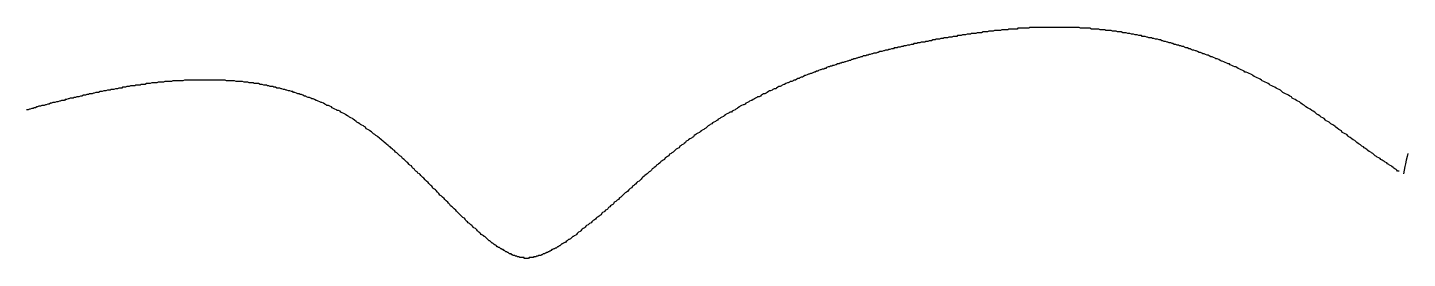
# Model space of a CAD drawing. Header units: millimetres. Extents: x 111 to 2999, y 81 to 1941.
# Drawn here: x 1012.56 to 1031.53, y 1428.13 to 1431.3 of the extents above; entities that cross this region are included whole.
import ezdxf

# ---------------------------------------------------------------- set-up
doc = ezdxf.new("R2010")
doc.units = ezdxf.units.MM

msp = doc.modelspace()

# ---------------------------------------------------------------- linework, layer by layer
for points in [[(1031.42, 1429.333, 0), (1031.4, 1429.333, 0), (1031.39, 1429.343, 0), (1031.38, 1429.353, 0), (1031.36, 1429.363, 0), (1031.35, 1429.373, 0), (1031.34, 1429.383, 0), (1031.32, 1429.393, 0), (1031.31, 1429.403, 0), (1031.29, 1429.413, 0), (1031.28, 1429.423, 0), (1031.26, 1429.433, 0), (1031.25, 1429.443, 0), (1031.23, 1429.453, 0), (1031.22, 1429.463, 0), (1031.2, 1429.473, 0), (1031.19, 1429.483, 0), (1031.17, 1429.493, 0), (1031.16, 1429.503, 0), (1031.14, 1429.513, 0), (1031.12, 1429.523, 0), (1031.11, 1429.533, 0), (1031.09, 1429.543, 0), (1031.08, 1429.553, 0), (1031.06, 1429.573, 0), (1031.04, 1429.583, 0), (1031.03, 1429.593, 0), (1031.01, 1429.603, 0), (1030.99, 1429.613, 0), (1030.98, 1429.623, 0), (1030.96, 1429.643, 0), (1030.94, 1429.653, 0), (1030.93, 1429.663, 0), (1030.91, 1429.673, 0), (1030.89, 1429.693, 0), (1030.87, 1429.703, 0), (1030.86, 1429.713, 0), (1030.84, 1429.723, 0), (1030.82, 1429.743, 0), (1030.81, 1429.753, 0), (1030.79, 1429.763, 0), (1030.77, 1429.773, 0), (1030.75, 1429.793, 0), (1030.73, 1429.803, 0), (1030.72, 1429.813, 0), (1030.7, 1429.833, 0), (1030.68, 1429.843, 0), (1030.66, 1429.853, 0), (1030.64, 1429.863, 0), (1030.63, 1429.883, 0), (1030.61, 1429.893, 0), (1030.59, 1429.903, 0), (1030.57, 1429.923, 0), (1030.55, 1429.933, 0), (1030.54, 1429.943, 0), (1030.52, 1429.963, 0), (1030.5, 1429.973, 0), (1030.48, 1429.983, 0), (1030.46, 1430.003, 0), (1030.44, 1430.013, 0), (1030.42, 1430.023, 0), (1030.41, 1430.033, 0), (1030.39, 1430.053, 0), (1030.37, 1430.063, 0), (1030.35, 1430.073, 0), (1030.33, 1430.093, 0), (1030.31, 1430.103, 0), (1030.29, 1430.113, 0), (1030.27, 1430.133, 0), (1030.26, 1430.143, 0), (1030.24, 1430.153, 0), (1030.22, 1430.163, 0), (1030.2, 1430.183, 0), (1030.18, 1430.193, 0), (1030.16, 1430.203, 0), (1030.14, 1430.213, 0), (1030.12, 1430.233, 0), (1030.1, 1430.243, 0), (1030.09, 1430.253, 0), (1030.07, 1430.263, 0), (1030.05, 1430.283, 0), (1030.03, 1430.293, 0), (1030.01, 1430.303, 0), (1029.99, 1430.313, 0), (1029.97, 1430.323, 0), (1029.95, 1430.333, 0), (1029.94, 1430.353, 0), (1029.92, 1430.363, 0), (1029.9, 1430.373, 0), (1029.88, 1430.383, 0), (1029.86, 1430.393, 0), (1029.84, 1430.403, 0), (1029.82, 1430.413, 0), (1029.8, 1430.433, 0), (1029.79, 1430.443, 0), (1029.77, 1430.453, 0), (1029.75, 1430.463, 0), (1029.73, 1430.473, 0), (1029.71, 1430.483, 0), (1029.69, 1430.493, 0), (1029.67, 1430.503, 0), (1029.65, 1430.513, 0), (1029.64, 1430.523, 0), (1029.62, 1430.533, 0), (1029.6, 1430.543, 0), (1029.58, 1430.553, 0), (1029.56, 1430.563, 0), (1029.54, 1430.573, 0), (1029.53, 1430.583, 0), (1029.51, 1430.593, 0), (1029.49, 1430.603, 0), (1029.47, 1430.613, 0), (1029.45, 1430.623, 0), (1029.43, 1430.633, 0), (1029.41, 1430.643, 0), (1029.4, 1430.653, 0), (1029.38, 1430.663, 0), (1029.36, 1430.673, 0), (1029.34, 1430.683, 0), (1029.32, 1430.693, 0), (1029.3, 1430.693, 0), (1029.29, 1430.703, 0), (1029.27, 1430.713, 0), (1029.25, 1430.723, 0), (1029.23, 1430.733, 0), (1029.21, 1430.743, 0), (1029.19, 1430.753, 0), (1029.18, 1430.763, 0), (1029.16, 1430.763, 0), (1029.14, 1430.773, 0), (1029.12, 1430.783, 0), (1029.1, 1430.793, 0), (1029.09, 1430.803, 0), (1029.07, 1430.803, 0), (1029.05, 1430.813, 0), (1029.03, 1430.823, 0), (1029.01, 1430.833, 0), (1028.99, 1430.843, 0), (1028.98, 1430.843, 0), (1028.96, 1430.853, 0), (1028.94, 1430.863, 0), (1028.92, 1430.873, 0), (1028.9, 1430.873, 0), (1028.89, 1430.883, 0), (1028.87, 1430.893, 0), (1028.85, 1430.903, 0), (1028.83, 1430.903, 0), (1028.81, 1430.913, 0), (1028.8, 1430.923, 0), (1028.78, 1430.923, 0), (1028.76, 1430.933, 0), (1028.74, 1430.943, 0), (1028.72, 1430.943, 0), (1028.71, 1430.953, 0), (1028.69, 1430.963, 0), (1028.67, 1430.963, 0), (1028.65, 1430.973, 0), (1028.63, 1430.983, 0), (1028.62, 1430.983, 0), (1028.6, 1430.993, 0), (1028.58, 1430.993, 0), (1028.56, 1431.003, 0), (1028.55, 1431.013, 0), (1028.53, 1431.013, 0), (1028.51, 1431.023, 0), (1028.49, 1431.023, 0), (1028.47, 1431.033, 0), (1028.46, 1431.043, 0), (1028.44, 1431.043, 0), (1028.42, 1431.053, 0), (1028.4, 1431.053, 0), (1028.39, 1431.063, 0), (1028.37, 1431.063, 0), (1028.35, 1431.073, 0), (1028.33, 1431.073, 0), (1028.31, 1431.083, 0), (1028.3, 1431.083, 0), (1028.28, 1431.093, 0), (1028.26, 1431.093, 0), (1028.24, 1431.103, 0), (1028.23, 1431.103, 0), (1028.21, 1431.113, 0), (1028.19, 1431.113, 0), (1028.17, 1431.123, 0), (1028.16, 1431.123, 0), (1028.14, 1431.133, 0), (1028.12, 1431.133, 0), (1028.1, 1431.143, 0), (1028.09, 1431.143, 0), (1028.07, 1431.143, 0), (1028.05, 1431.153, 0), (1028.03, 1431.153, 0), (1028.02, 1431.163, 0), (1028, 1431.163, 0), (1027.98, 1431.163, 0), (1027.96, 1431.173, 0), (1027.95, 1431.173, 0), (1027.93, 1431.183, 0), (1027.91, 1431.183, 0), (1027.89, 1431.183, 0), (1027.88, 1431.193, 0), (1027.86, 1431.193, 0), (1027.84, 1431.193, 0), (1027.82, 1431.203, 0), (1027.81, 1431.203, 0), (1027.79, 1431.203, 0), (1027.77, 1431.213, 0), (1027.75, 1431.213, 0), (1027.74, 1431.213, 0), (1027.72, 1431.223, 0), (1027.7, 1431.223, 0), (1027.69, 1431.223, 0), (1027.67, 1431.233, 0), (1027.65, 1431.233, 0), (1027.63, 1431.233, 0), (1027.62, 1431.233, 0), (1027.6, 1431.243, 0), (1027.58, 1431.243, 0), (1027.57, 1431.243, 0), (1027.55, 1431.243, 0), (1027.53, 1431.253, 0), (1027.51, 1431.253, 0), (1027.5, 1431.253, 0), (1027.48, 1431.253, 0), (1027.46, 1431.263, 0), (1027.45, 1431.263, 0), (1027.43, 1431.263, 0), (1027.41, 1431.263, 0), (1027.39, 1431.263, 0), (1027.38, 1431.273, 0), (1027.36, 1431.273, 0), (1027.34, 1431.273, 0), (1027.33, 1431.273, 0), (1027.31, 1431.273, 0), (1027.29, 1431.283, 0), (1027.28, 1431.283, 0), (1027.26, 1431.283, 0), (1027.24, 1431.283, 0), (1027.22, 1431.283, 0), (1027.21, 1431.283, 0), (1027.19, 1431.283, 0), (1027.17, 1431.293, 0), (1027.16, 1431.293, 0), (1027.14, 1431.293, 0), (1027.12, 1431.293, 0), (1027.11, 1431.293, 0), (1027.09, 1431.293, 0), (1027.07, 1431.293, 0), (1027.06, 1431.293, 0), (1027.04, 1431.293, 0), (1027.02, 1431.303, 0), (1027.01, 1431.303, 0), (1026.99, 1431.303, 0), (1026.97, 1431.303, 0), (1026.96, 1431.303, 0), (1026.94, 1431.303, 0), (1026.92, 1431.303, 0), (1026.91, 1431.303, 0), (1026.89, 1431.303, 0), (1026.87, 1431.303, 0), (1026.86, 1431.303, 0), (1026.84, 1431.303, 0), (1026.82, 1431.303, 0), (1026.81, 1431.303, 0), (1026.79, 1431.303, 0), (1026.77, 1431.303, 0), (1026.76, 1431.303, 0), (1026.74, 1431.303, 0), (1026.72, 1431.303, 0), (1026.71, 1431.303, 0), (1026.69, 1431.303, 0), (1026.67, 1431.303, 0), (1026.66, 1431.303, 0), (1026.64, 1431.303, 0), (1026.62, 1431.303, 0), (1026.61, 1431.303, 0), (1026.59, 1431.303, 0), (1026.57, 1431.303, 0), (1026.56, 1431.303, 0), (1026.54, 1431.303, 0), (1026.52, 1431.303, 0), (1026.51, 1431.303, 0), (1026.49, 1431.303, 0), (1026.48, 1431.303, 0), (1026.46, 1431.303, 0), (1026.44, 1431.303, 0), (1026.43, 1431.303, 0), (1026.41, 1431.303, 0), (1026.39, 1431.303, 0), (1026.38, 1431.303, 0), (1026.36, 1431.303, 0), (1026.34, 1431.303, 0), (1026.33, 1431.293, 0), (1026.31, 1431.293, 0), (1026.3, 1431.293, 0), (1026.28, 1431.293, 0), (1026.26, 1431.293, 0), (1026.25, 1431.293, 0), (1026.23, 1431.293, 0), (1026.21, 1431.293, 0), (1026.2, 1431.293, 0), (1026.18, 1431.293, 0), (1026.17, 1431.283, 0), (1026.15, 1431.283, 0), (1026.13, 1431.283, 0), (1026.12, 1431.283, 0), (1026.1, 1431.283, 0), (1026.08, 1431.283, 0), (1026.07, 1431.283, 0), (1026.05, 1431.283, 0), (1026.04, 1431.273, 0), (1026.02, 1431.273, 0), (1026, 1431.273, 0), (1025.99, 1431.273, 0), (1025.97, 1431.273, 0), (1025.96, 1431.273, 0), (1025.94, 1431.263, 0), (1025.92, 1431.263, 0), (1025.91, 1431.263, 0), (1025.89, 1431.263, 0), (1025.88, 1431.263, 0), (1025.86, 1431.263, 0), (1025.84, 1431.253, 0), (1025.83, 1431.253, 0), (1025.81, 1431.253, 0), (1025.8, 1431.253, 0), (1025.78, 1431.253, 0), (1025.76, 1431.243, 0), (1025.75, 1431.243, 0), (1025.73, 1431.243, 0), (1025.72, 1431.243, 0), (1025.7, 1431.243, 0), (1025.68, 1431.233, 0), (1025.67, 1431.233, 0), (1025.65, 1431.233, 0), (1025.64, 1431.233, 0), (1025.62, 1431.233, 0), (1025.6, 1431.223, 0), (1025.59, 1431.223, 0), (1025.57, 1431.223, 0), (1025.56, 1431.223, 0), (1025.54, 1431.223, 0), (1025.53, 1431.213, 0), (1025.51, 1431.213, 0), (1025.49, 1431.213, 0), (1025.48, 1431.213, 0), (1025.46, 1431.203, 0), (1025.45, 1431.203, 0), (1025.43, 1431.203, 0), (1025.42, 1431.203, 0), (1025.4, 1431.193, 0), (1025.38, 1431.193, 0), (1025.37, 1431.193, 0), (1025.35, 1431.193, 0), (1025.34, 1431.183, 0), (1025.32, 1431.183, 0), (1025.31, 1431.183, 0), (1025.29, 1431.183, 0), (1025.27, 1431.173, 0), (1025.26, 1431.173, 0), (1025.24, 1431.173, 0), (1025.23, 1431.173, 0), (1025.21, 1431.163, 0), (1025.2, 1431.163, 0), (1025.18, 1431.163, 0), (1025.16, 1431.163, 0), (1025.15, 1431.153, 0), (1025.13, 1431.153, 0), (1025.12, 1431.153, 0), (1025.1, 1431.143, 0), (1025.09, 1431.143, 0), (1025.07, 1431.143, 0), (1025.05, 1431.143, 0), (1025.04, 1431.133, 0), (1025.02, 1431.133, 0), (1025.01, 1431.133, 0), (1024.99, 1431.123, 0), (1024.98, 1431.123, 0), (1024.96, 1431.123, 0), (1024.94, 1431.113, 0), (1024.93, 1431.113, 0), (1024.91, 1431.113, 0), (1024.9, 1431.103, 0), (1024.88, 1431.103, 0), (1024.86, 1431.103, 0), (1024.85, 1431.103, 0), (1024.83, 1431.093, 0), (1024.82, 1431.093, 0), (1024.8, 1431.093, 0), (1024.79, 1431.083, 0), (1024.77, 1431.083, 0), (1024.75, 1431.083, 0), (1024.74, 1431.073, 0), (1024.72, 1431.073, 0), (1024.71, 1431.073, 0), (1024.69, 1431.063, 0), (1024.68, 1431.063, 0), (1024.66, 1431.063, 0), (1024.64, 1431.053, 0), (1024.63, 1431.053, 0), (1024.61, 1431.053, 0), (1024.6, 1431.043, 0), (1024.58, 1431.043, 0), (1024.56, 1431.033, 0), (1024.55, 1431.033, 0), (1024.53, 1431.033, 0), (1024.52, 1431.023, 0), (1024.5, 1431.023, 0), (1024.48, 1431.023, 0), (1024.47, 1431.013, 0), (1024.45, 1431.013, 0), (1024.44, 1431.013, 0), (1024.42, 1431.003, 0), (1024.4, 1431.003, 0), (1024.39, 1430.993, 0), (1024.37, 1430.993, 0), (1024.36, 1430.993, 0), (1024.34, 1430.983, 0), (1024.33, 1430.983, 0), (1024.31, 1430.973, 0), (1024.29, 1430.973, 0), (1024.28, 1430.973, 0), (1024.26, 1430.963, 0), (1024.25, 1430.963, 0), (1024.23, 1430.953, 0), (1024.21, 1430.953, 0), (1024.2, 1430.953, 0), (1024.18, 1430.943, 0), (1024.17, 1430.943, 0), (1024.15, 1430.933, 0), (1024.13, 1430.933, 0), (1024.12, 1430.923, 0), (1024.1, 1430.923, 0), (1024.09, 1430.913, 0), (1024.07, 1430.913, 0), (1024.05, 1430.913, 0), (1024.04, 1430.903, 0), (1024.02, 1430.903, 0), (1024, 1430.893, 0), (1023.99, 1430.893, 0), (1023.97, 1430.883, 0), (1023.96, 1430.883, 0), (1023.94, 1430.873, 0), (1023.92, 1430.873, 0), (1023.91, 1430.863, 0), (1023.89, 1430.863, 0), (1023.88, 1430.853, 0), (1023.86, 1430.853, 0), (1023.84, 1430.843, 0), (1023.83, 1430.843, 0), (1023.81, 1430.833, 0), (1023.8, 1430.833, 0), (1023.78, 1430.823, 0), (1023.76, 1430.823, 0), (1023.75, 1430.813, 0), (1023.73, 1430.813, 0), (1023.72, 1430.803, 0), (1023.7, 1430.803, 0), (1023.68, 1430.793, 0), (1023.67, 1430.793, 0), (1023.65, 1430.783, 0), (1023.63, 1430.783, 0), (1023.62, 1430.773, 0), (1023.6, 1430.773, 0), (1023.59, 1430.763, 0), (1023.57, 1430.763, 0), (1023.55, 1430.753, 0), (1023.54, 1430.743, 0), (1023.52, 1430.743, 0), (1023.51, 1430.733, 0), (1023.49, 1430.733, 0), (1023.47, 1430.723, 0), (1023.46, 1430.723, 0), (1023.44, 1430.713, 0), (1023.43, 1430.703, 0), (1023.41, 1430.703, 0), (1023.39, 1430.693, 0), (1023.38, 1430.693, 0), (1023.36, 1430.683, 0), (1023.34, 1430.673, 0), (1023.33, 1430.673, 0), (1023.31, 1430.663, 0), (1023.3, 1430.663, 0), (1023.28, 1430.653, 0), (1023.26, 1430.643, 0), (1023.25, 1430.643, 0), (1023.23, 1430.633, 0), (1023.22, 1430.623, 0), (1023.2, 1430.623, 0), (1023.18, 1430.613, 0), (1023.17, 1430.603, 0), (1023.15, 1430.603, 0), (1023.14, 1430.593, 0), (1023.12, 1430.583, 0), (1023.1, 1430.583, 0), (1023.09, 1430.573, 0), (1023.07, 1430.563, 0), (1023.05, 1430.563, 0), (1023.04, 1430.553, 0), (1023.02, 1430.543, 0), (1023.01, 1430.543, 0), (1022.99, 1430.533, 0), (1022.97, 1430.523, 0), (1022.96, 1430.523, 0), (1022.94, 1430.513, 0), (1022.93, 1430.503, 0), (1022.91, 1430.493, 0), (1022.89, 1430.493, 0), (1022.88, 1430.483, 0), (1022.86, 1430.473, 0), (1022.85, 1430.463, 0), (1022.83, 1430.463, 0), (1022.81, 1430.453, 0), (1022.8, 1430.443, 0), (1022.78, 1430.433, 0), (1022.76, 1430.433, 0), (1022.75, 1430.423, 0), (1022.73, 1430.413, 0), (1022.72, 1430.403, 0), (1022.7, 1430.393, 0), (1022.68, 1430.393, 0), (1022.67, 1430.383, 0), (1022.65, 1430.373, 0), (1022.64, 1430.363, 0), (1022.62, 1430.353, 0), (1022.6, 1430.353, 0), (1022.59, 1430.343, 0), (1022.57, 1430.333, 0), (1022.56, 1430.323, 0), (1022.54, 1430.313, 0), (1022.52, 1430.303, 0), (1022.51, 1430.303, 0), (1022.49, 1430.293, 0), (1022.48, 1430.283, 0), (1022.46, 1430.273, 0), (1022.44, 1430.263, 0), (1022.43, 1430.253, 0), (1022.41, 1430.243, 0), (1022.4, 1430.243, 0), (1022.38, 1430.233, 0), (1022.36, 1430.223, 0), (1022.35, 1430.213, 0), (1022.33, 1430.203, 0), (1022.32, 1430.193, 0), (1022.3, 1430.183, 0), (1022.29, 1430.173, 0), (1022.27, 1430.163, 0), (1022.25, 1430.153, 0), (1022.24, 1430.143, 0), (1022.22, 1430.143, 0), (1022.21, 1430.133, 0), (1022.19, 1430.123, 0), (1022.17, 1430.113, 0), (1022.16, 1430.103, 0), (1022.14, 1430.093, 0), (1022.13, 1430.083, 0), (1022.11, 1430.073, 0), (1022.09, 1430.063, 0), (1022.08, 1430.053, 0), (1022.06, 1430.043, 0), (1022.05, 1430.033, 0), (1022.03, 1430.023, 0), (1022.02, 1430.013, 0), (1022, 1430.003, 0), (1021.98, 1429.993, 0), (1021.97, 1429.983, 0), (1021.95, 1429.973, 0), (1021.94, 1429.963, 0), (1021.92, 1429.953, 0), (1021.91, 1429.943, 0), (1021.89, 1429.923, 0), (1021.87, 1429.913, 0), (1021.86, 1429.903, 0), (1021.84, 1429.893, 0), (1021.83, 1429.883, 0), (1021.81, 1429.873, 0), (1021.8, 1429.863, 0), (1021.78, 1429.853, 0), (1021.76, 1429.843, 0), (1021.75, 1429.833, 0), (1021.73, 1429.823, 0), (1021.72, 1429.803, 0), (1021.7, 1429.793, 0), (1021.69, 1429.783, 0), (1021.67, 1429.773, 0), (1021.65, 1429.763, 0), (1021.64, 1429.753, 0), (1021.62, 1429.743, 0), (1021.61, 1429.723, 0), (1021.59, 1429.713, 0), (1021.58, 1429.703, 0), (1021.56, 1429.693, 0), (1021.55, 1429.683, 0), (1021.53, 1429.673, 0), (1021.52, 1429.653, 0), (1021.5, 1429.643, 0), (1021.48, 1429.633, 0), (1021.47, 1429.623, 0), (1021.45, 1429.603, 0), (1021.44, 1429.593, 0), (1021.42, 1429.583, 0), (1021.41, 1429.573, 0), (1021.39, 1429.563, 0), (1021.38, 1429.543, 0), (1021.36, 1429.533, 0), (1021.35, 1429.523, 0), (1021.33, 1429.513, 0), (1021.32, 1429.493, 0), (1021.3, 1429.483, 0), (1021.29, 1429.473, 0), (1021.27, 1429.463, 0), (1021.26, 1429.443, 0), (1021.24, 1429.433, 0), (1021.23, 1429.423, 0), (1021.21, 1429.413, 0), (1021.2, 1429.393, 0), (1021.18, 1429.383, 0), (1021.17, 1429.373, 0), (1021.15, 1429.363, 0), (1021.14, 1429.343, 0), (1021.13, 1429.333, 0), (1021.11, 1429.323, 0), (1021.1, 1429.313, 0), (1021.08, 1429.293, 0), (1021.07, 1429.283, 0), (1021.05, 1429.273, 0), (1021.04, 1429.263, 0), (1021.02, 1429.243, 0), (1021.01, 1429.233, 0), (1021, 1429.223, 0), (1020.98, 1429.203, 0), (1020.97, 1429.193, 0), (1020.95, 1429.183, 0), (1020.94, 1429.173, 0), (1020.92, 1429.153, 0), (1020.91, 1429.143, 0), (1020.9, 1429.133, 0), (1020.88, 1429.123, 0), (1020.87, 1429.103, 0), (1020.85, 1429.093, 0), (1020.84, 1429.083, 0), (1020.83, 1429.073, 0), (1020.81, 1429.053, 0), (1020.8, 1429.043, 0), (1020.78, 1429.033, 0), (1020.77, 1429.023, 0), (1020.76, 1429.013, 0), (1020.74, 1428.993, 0), (1020.73, 1428.983, 0), (1020.72, 1428.973, 0), (1020.7, 1428.963, 0), (1020.69, 1428.943, 0), (1020.67, 1428.933, 0), (1020.66, 1428.923, 0), (1020.65, 1428.913, 0), (1020.63, 1428.903, 0), (1020.62, 1428.883, 0), (1020.61, 1428.873, 0), (1020.59, 1428.863, 0), (1020.58, 1428.853, 0), (1020.57, 1428.843, 0), (1020.55, 1428.833, 0), (1020.54, 1428.813, 0), (1020.53, 1428.803, 0), (1020.51, 1428.793, 0), (1020.5, 1428.783, 0), (1020.49, 1428.773, 0), (1020.47, 1428.763, 0), (1020.46, 1428.753, 0), (1020.45, 1428.733, 0), (1020.43, 1428.723, 0), (1020.42, 1428.713, 0), (1020.41, 1428.703, 0), (1020.39, 1428.693, 0), (1020.38, 1428.683, 0), (1020.37, 1428.673, 0), (1020.36, 1428.663, 0), (1020.34, 1428.653, 0), (1020.33, 1428.643, 0), (1020.32, 1428.633, 0), (1020.31, 1428.623, 0), (1020.29, 1428.613, 0), (1020.28, 1428.603, 0), (1020.27, 1428.593, 0), (1020.25, 1428.583, 0), (1020.24, 1428.573, 0), (1020.23, 1428.563, 0), (1020.22, 1428.553, 0), (1020.2, 1428.543, 0), (1020.19, 1428.533, 0), (1020.18, 1428.523, 0), (1020.17, 1428.513, 0), (1020.16, 1428.503, 0), (1020.14, 1428.493, 0), (1020.13, 1428.483, 0), (1020.12, 1428.473, 0), (1020.11, 1428.463, 0), (1020.1, 1428.453, 0), (1020.08, 1428.443, 0), (1020.07, 1428.433, 0), (1020.06, 1428.433, 0), (1020.05, 1428.423, 0), (1020.04, 1428.413, 0), (1020.03, 1428.403, 0), (1020.01, 1428.393, 0), (1020, 1428.393, 0), (1019.99, 1428.383, 0), (1019.98, 1428.373, 0), (1019.97, 1428.363, 0), (1019.96, 1428.353, 0), (1019.95, 1428.353, 0), (1019.93, 1428.343, 0), (1019.92, 1428.333, 0), (1019.91, 1428.333, 0), (1019.9, 1428.323, 0), (1019.89, 1428.313, 0), (1019.88, 1428.303, 0), (1019.87, 1428.303, 0), (1019.86, 1428.293, 0), (1019.85, 1428.293, 0), (1019.84, 1428.283, 0), (1019.83, 1428.273, 0), (1019.82, 1428.273, 0), (1019.81, 1428.263, 0), (1019.8, 1428.263, 0), (1019.78, 1428.253, 0), (1019.77, 1428.253, 0), (1019.76, 1428.243, 0), (1019.75, 1428.233, 0), (1019.75, 1428.233, 0), (1019.74, 1428.233, 0), (1019.73, 1428.223, 0), (1019.72, 1428.223, 0), (1019.71, 1428.213, 0), (1019.7, 1428.213, 0), (1019.69, 1428.203, 0), (1019.68, 1428.203, 0), (1019.67, 1428.193, 0), (1019.66, 1428.193, 0), (1019.65, 1428.193, 0), (1019.64, 1428.183, 0), (1019.63, 1428.183, 0), (1019.63, 1428.183, 0), (1019.62, 1428.173, 0), (1019.61, 1428.173, 0), (1019.6, 1428.173, 0), (1019.59, 1428.173, 0), (1019.58, 1428.163, 0), (1019.58, 1428.163, 0), (1019.57, 1428.163, 0), (1019.56, 1428.163, 0), (1019.55, 1428.153, 0), (1019.55, 1428.153, 0), (1019.54, 1428.153, 0), (1019.53, 1428.153, 0), (1019.52, 1428.153, 0), (1019.52, 1428.143, 0), (1019.51, 1428.143, 0), (1019.5, 1428.143, 0), (1019.5, 1428.143, 0), (1019.49, 1428.143, 0), (1019.48, 1428.143, 0), (1019.48, 1428.143, 0), (1019.47, 1428.143, 0), (1019.46, 1428.143, 0), (1019.46, 1428.143, 0), (1019.45, 1428.133, 0), (1019.45, 1428.133, 0), (1019.44, 1428.133, 0), (1019.43, 1428.133, 0), (1019.43, 1428.133, 0), (1019.42, 1428.133, 0), (1019.42, 1428.133, 0), (1019.41, 1428.133, 0), (1019.41, 1428.133, 0), (1019.4, 1428.133, 0), (1019.4, 1428.133, 0), (1019.39, 1428.133, 0), (1019.39, 1428.143, 0), (1019.38, 1428.143, 0), (1019.37, 1428.143, 0), (1019.37, 1428.143, 0), (1019.36, 1428.143, 0), (1019.36, 1428.143, 0), (1019.35, 1428.143, 0), (1019.35, 1428.143, 0), (1019.34, 1428.143, 0), (1019.33, 1428.143, 0), (1019.33, 1428.143, 0), (1019.32, 1428.153, 0), (1019.32, 1428.153, 0), (1019.31, 1428.153, 0), (1019.3, 1428.153, 0), (1019.3, 1428.153, 0), (1019.29, 1428.163, 0), (1019.28, 1428.163, 0), (1019.28, 1428.163, 0), (1019.27, 1428.163, 0), (1019.26, 1428.173, 0), (1019.25, 1428.173, 0), (1019.25, 1428.173, 0), (1019.24, 1428.173, 0), (1019.23, 1428.183, 0), (1019.22, 1428.183, 0), (1019.22, 1428.183, 0), (1019.21, 1428.193, 0), (1019.2, 1428.193, 0), (1019.19, 1428.193, 0), (1019.18, 1428.203, 0), (1019.18, 1428.203, 0), (1019.17, 1428.213, 0), (1019.16, 1428.213, 0), (1019.15, 1428.223, 0), (1019.14, 1428.223, 0), (1019.13, 1428.233, 0), (1019.13, 1428.233, 0), (1019.12, 1428.243, 0), (1019.11, 1428.243, 0), (1019.1, 1428.253, 0), (1019.09, 1428.253, 0), (1019.08, 1428.263, 0), (1019.07, 1428.263, 0), (1019.06, 1428.273, 0), (1019.05, 1428.283, 0), (1019.04, 1428.283, 0), (1019.03, 1428.293, 0), (1019.02, 1428.293, 0), (1019.01, 1428.303, 0), (1019, 1428.313, 0), (1018.99, 1428.313, 0), (1018.98, 1428.323, 0), (1018.97, 1428.333, 0), (1018.96, 1428.343, 0), (1018.95, 1428.343, 0), (1018.94, 1428.353, 0), (1018.93, 1428.363, 0), (1018.92, 1428.373, 0), (1018.91, 1428.373, 0), (1018.9, 1428.383, 0), (1018.89, 1428.393, 0), (1018.88, 1428.403, 0), (1018.87, 1428.413, 0), (1018.86, 1428.423, 0), (1018.85, 1428.433, 0), (1018.84, 1428.433, 0), (1018.83, 1428.443, 0), (1018.82, 1428.453, 0), (1018.8, 1428.463, 0), (1018.79, 1428.473, 0), (1018.78, 1428.483, 0), (1018.77, 1428.493, 0), (1018.76, 1428.503, 0), (1018.75, 1428.513, 0), (1018.74, 1428.523, 0), (1018.73, 1428.533, 0), (1018.72, 1428.543, 0), (1018.7, 1428.553, 0), (1018.69, 1428.563, 0), (1018.68, 1428.573, 0), (1018.67, 1428.583, 0), (1018.66, 1428.593, 0), (1018.65, 1428.603, 0), (1018.64, 1428.613, 0), (1018.62, 1428.623, 0), (1018.61, 1428.633, 0), (1018.6, 1428.643, 0), (1018.59, 1428.653, 0), (1018.58, 1428.673, 0), (1018.57, 1428.683, 0), (1018.55, 1428.693, 0), (1018.54, 1428.703, 0), (1018.53, 1428.713, 0), (1018.52, 1428.723, 0), (1018.51, 1428.733, 0), (1018.49, 1428.753, 0), (1018.48, 1428.763, 0), (1018.47, 1428.773, 0), (1018.46, 1428.783, 0), (1018.45, 1428.793, 0), (1018.43, 1428.813, 0), (1018.42, 1428.823, 0), (1018.41, 1428.833, 0), (1018.4, 1428.843, 0), (1018.38, 1428.853, 0), (1018.37, 1428.873, 0), (1018.36, 1428.883, 0), (1018.35, 1428.893, 0), (1018.34, 1428.903, 0), (1018.32, 1428.923, 0), (1018.31, 1428.933, 0), (1018.3, 1428.943, 0), (1018.29, 1428.953, 0), (1018.27, 1428.973, 0), (1018.26, 1428.983, 0), (1018.25, 1428.993, 0), (1018.23, 1429.003, 0), (1018.22, 1429.023, 0), (1018.21, 1429.033, 0), (1018.2, 1429.043, 0), (1018.18, 1429.063, 0), (1018.17, 1429.073, 0), (1018.16, 1429.083, 0), (1018.14, 1429.093, 0), (1018.13, 1429.113, 0), (1018.12, 1429.123, 0), (1018.11, 1429.133, 0), (1018.09, 1429.153, 0), (1018.08, 1429.163, 0), (1018.07, 1429.173, 0), (1018.05, 1429.193, 0), (1018.04, 1429.203, 0), (1018.03, 1429.213, 0), (1018.01, 1429.233, 0), (1018, 1429.243, 0), (1017.99, 1429.253, 0), (1017.97, 1429.273, 0), (1017.96, 1429.283, 0), (1017.95, 1429.293, 0), (1017.93, 1429.303, 0), (1017.92, 1429.323, 0), (1017.9, 1429.333, 0), (1017.89, 1429.343, 0), (1017.88, 1429.363, 0), (1017.86, 1429.373, 0), (1017.85, 1429.383, 0), (1017.84, 1429.403, 0), (1017.82, 1429.413, 0), (1017.81, 1429.423, 0), (1017.79, 1429.443, 0), (1017.78, 1429.453, 0), (1017.77, 1429.463, 0), (1017.75, 1429.483, 0), (1017.74, 1429.493, 0), (1017.72, 1429.503, 0), (1017.71, 1429.523, 0), (1017.7, 1429.533, 0), (1017.68, 1429.543, 0), (1017.67, 1429.553, 0), (1017.65, 1429.573, 0), (1017.64, 1429.583, 0), (1017.62, 1429.593, 0), (1017.61, 1429.613, 0), (1017.59, 1429.623, 0), (1017.58, 1429.633, 0), (1017.56, 1429.653, 0), (1017.55, 1429.663, 0), (1017.53, 1429.673, 0), (1017.52, 1429.683, 0), (1017.5, 1429.703, 0), (1017.49, 1429.713, 0), (1017.47, 1429.723, 0), (1017.46, 1429.733, 0), (1017.44, 1429.753, 0), (1017.43, 1429.763, 0), (1017.41, 1429.773, 0), (1017.4, 1429.783, 0), (1017.38, 1429.803, 0), (1017.37, 1429.813, 0), (1017.35, 1429.823, 0), (1017.34, 1429.833, 0), (1017.32, 1429.843, 0), (1017.3, 1429.863, 0), (1017.29, 1429.873, 0), (1017.27, 1429.883, 0), (1017.26, 1429.893, 0), (1017.24, 1429.903, 0), (1017.22, 1429.913, 0), (1017.21, 1429.933, 0), (1017.19, 1429.943, 0), (1017.18, 1429.953, 0), (1017.16, 1429.963, 0), (1017.14, 1429.973, 0), (1017.13, 1429.983, 0), (1017.11, 1429.993, 0), (1017.09, 1430.003, 0), (1017.08, 1430.013, 0), (1017.06, 1430.033, 0), (1017.04, 1430.043, 0), (1017.03, 1430.053, 0), (1017.01, 1430.063, 0), (1016.99, 1430.073, 0), (1016.98, 1430.083, 0), (1016.96, 1430.093, 0), (1016.94, 1430.103, 0), (1016.93, 1430.113, 0), (1016.91, 1430.123, 0), (1016.89, 1430.133, 0), (1016.87, 1430.143, 0), (1016.86, 1430.153, 0), (1016.84, 1430.163, 0), (1016.82, 1430.163, 0), (1016.81, 1430.173, 0), (1016.79, 1430.183, 0), (1016.77, 1430.193, 0), (1016.75, 1430.203, 0), (1016.74, 1430.213, 0), (1016.72, 1430.223, 0), (1016.7, 1430.233, 0), (1016.68, 1430.233, 0), (1016.67, 1430.243, 0), (1016.65, 1430.253, 0), (1016.63, 1430.263, 0), (1016.61, 1430.273, 0), (1016.6, 1430.273, 0), (1016.58, 1430.283, 0), (1016.56, 1430.293, 0), (1016.54, 1430.303, 0), (1016.53, 1430.303, 0), (1016.51, 1430.313, 0), (1016.49, 1430.323, 0), (1016.47, 1430.323, 0), (1016.46, 1430.333, 0), (1016.44, 1430.343, 0), (1016.42, 1430.343, 0), (1016.4, 1430.353, 0), (1016.39, 1430.363, 0), (1016.37, 1430.363, 0), (1016.35, 1430.373, 0), (1016.33, 1430.383, 0), (1016.31, 1430.383, 0), (1016.3, 1430.393, 0), (1016.28, 1430.393, 0), (1016.26, 1430.403, 0), (1016.24, 1430.413, 0), (1016.22, 1430.413, 0), (1016.21, 1430.423, 0), (1016.19, 1430.423, 0), (1016.17, 1430.433, 0), (1016.15, 1430.433, 0), (1016.13, 1430.443, 0), (1016.12, 1430.443, 0), (1016.1, 1430.453, 0), (1016.08, 1430.453, 0), (1016.06, 1430.463, 0), (1016.05, 1430.463, 0), (1016.03, 1430.473, 0), (1016.01, 1430.473, 0), (1015.99, 1430.473, 0), (1015.97, 1430.483, 0), (1015.95, 1430.483, 0), (1015.94, 1430.493, 0), (1015.92, 1430.493, 0), (1015.9, 1430.493, 0), (1015.88, 1430.503, 0), (1015.86, 1430.503, 0), (1015.85, 1430.513, 0), (1015.83, 1430.513, 0), (1015.81, 1430.513, 0), (1015.79, 1430.523, 0), (1015.77, 1430.523, 0), (1015.76, 1430.523, 0), (1015.74, 1430.533, 0), (1015.72, 1430.533, 0), (1015.7, 1430.533, 0), (1015.68, 1430.533, 0), (1015.67, 1430.543, 0), (1015.65, 1430.543, 0), (1015.63, 1430.543, 0), (1015.61, 1430.543, 0), (1015.59, 1430.553, 0), (1015.57, 1430.553, 0), (1015.56, 1430.553, 0), (1015.54, 1430.553, 0), (1015.52, 1430.563, 0), (1015.5, 1430.563, 0), (1015.48, 1430.563, 0), (1015.47, 1430.563, 0), (1015.45, 1430.563, 0), (1015.43, 1430.563, 0), (1015.41, 1430.573, 0), (1015.39, 1430.573, 0), (1015.37, 1430.573, 0), (1015.36, 1430.573, 0), (1015.34, 1430.573, 0), (1015.32, 1430.573, 0), (1015.3, 1430.573, 0), (1015.28, 1430.583, 0), (1015.27, 1430.583, 0), (1015.25, 1430.583, 0), (1015.23, 1430.583, 0), (1015.21, 1430.583, 0), (1015.19, 1430.583, 0), (1015.17, 1430.583, 0), (1015.16, 1430.583, 0), (1015.14, 1430.583, 0), (1015.12, 1430.583, 0), (1015.1, 1430.583, 0), (1015.08, 1430.583, 0), (1015.06, 1430.583, 0), (1015.05, 1430.583, 0), (1015.03, 1430.583, 0), (1015.01, 1430.583, 0), (1014.99, 1430.583, 0), (1014.97, 1430.583, 0), (1014.96, 1430.583, 0), (1014.94, 1430.583, 0), (1014.92, 1430.583, 0), (1014.9, 1430.583, 0), (1014.88, 1430.583, 0), (1014.86, 1430.583, 0), (1014.85, 1430.583, 0), (1014.83, 1430.583, 0), (1014.81, 1430.583, 0), (1014.79, 1430.583, 0), (1014.77, 1430.583, 0), (1014.76, 1430.583, 0), (1014.74, 1430.583, 0), (1014.72, 1430.583, 0), (1014.7, 1430.573, 0), (1014.68, 1430.573, 0), (1014.67, 1430.573, 0), (1014.65, 1430.573, 0), (1014.63, 1430.573, 0), (1014.61, 1430.573, 0), (1014.59, 1430.573, 0), (1014.57, 1430.573, 0), (1014.56, 1430.573, 0), (1014.54, 1430.563, 0), (1014.52, 1430.563, 0), (1014.5, 1430.563, 0), (1014.48, 1430.563, 0), (1014.47, 1430.563, 0), (1014.45, 1430.563, 0), (1014.43, 1430.553, 0), (1014.41, 1430.553, 0), (1014.39, 1430.553, 0), (1014.38, 1430.553, 0), (1014.36, 1430.553, 0), (1014.34, 1430.543, 0), (1014.32, 1430.543, 0), (1014.3, 1430.543, 0), (1014.29, 1430.543, 0), (1014.27, 1430.543, 0), (1014.25, 1430.533, 0), (1014.23, 1430.533, 0), (1014.21, 1430.533, 0), (1014.2, 1430.533, 0), (1014.18, 1430.523, 0), (1014.16, 1430.523, 0), (1014.14, 1430.523, 0), (1014.12, 1430.523, 0), (1014.11, 1430.513, 0), (1014.09, 1430.513, 0), (1014.07, 1430.513, 0), (1014.05, 1430.513, 0), (1014.04, 1430.503, 0), (1014.02, 1430.503, 0), (1014, 1430.503, 0), (1013.98, 1430.503, 0), (1013.96, 1430.493, 0), (1013.95, 1430.493, 0), (1013.93, 1430.493, 0), (1013.91, 1430.483, 0), (1013.89, 1430.483, 0), (1013.87, 1430.483, 0), (1013.86, 1430.473, 0), (1013.84, 1430.473, 0), (1013.82, 1430.473, 0), (1013.8, 1430.463, 0), (1013.79, 1430.463, 0), (1013.77, 1430.463, 0), (1013.75, 1430.453, 0), (1013.73, 1430.453, 0), (1013.71, 1430.453, 0), (1013.7, 1430.443, 0), (1013.68, 1430.443, 0), (1013.66, 1430.443, 0), (1013.64, 1430.433, 0), (1013.63, 1430.433, 0), (1013.61, 1430.433, 0), (1013.59, 1430.423, 0), (1013.57, 1430.423, 0), (1013.56, 1430.423, 0), (1013.54, 1430.413, 0), (1013.52, 1430.413, 0), (1013.5, 1430.413, 0), (1013.48, 1430.403, 0), (1013.47, 1430.403, 0), (1013.45, 1430.393, 0), (1013.43, 1430.393, 0), (1013.41, 1430.393, 0), (1013.4, 1430.383, 0), (1013.38, 1430.383, 0), (1013.36, 1430.373, 0), (1013.34, 1430.373, 0), (1013.33, 1430.373, 0), (1013.31, 1430.363, 0), (1013.29, 1430.363, 0), (1013.27, 1430.353, 0), (1013.26, 1430.353, 0), (1013.24, 1430.353, 0), (1013.22, 1430.343, 0), (1013.2, 1430.343, 0), (1013.19, 1430.333, 0), (1013.17, 1430.333, 0), (1013.15, 1430.333, 0), (1013.13, 1430.323, 0), (1013.12, 1430.323, 0), (1013.1, 1430.313, 0), (1013.08, 1430.313, 0), (1013.07, 1430.303, 0), (1013.05, 1430.303, 0), (1013.03, 1430.303, 0), (1013.01, 1430.293, 0), (1013, 1430.293, 0), (1012.98, 1430.283, 0), (1012.96, 1430.283, 0), (1012.94, 1430.273, 0), (1012.93, 1430.273, 0), (1012.91, 1430.273, 0), (1012.89, 1430.263, 0), (1012.88, 1430.263, 0), (1012.86, 1430.253, 0), (1012.84, 1430.253, 0), (1012.82, 1430.243, 0), (1012.81, 1430.243, 0), (1012.79, 1430.233, 0), (1012.77, 1430.233, 0), (1012.76, 1430.233, 0), (1012.74, 1430.223, 0), (1012.72, 1430.223, 0), (1012.7, 1430.213, 0), (1012.69, 1430.213, 0), (1012.67, 1430.203, 0), (1012.65, 1430.203, 0), (1012.64, 1430.193, 0), (1012.62, 1430.193, 0), (1012.6, 1430.183, 0), (1012.59, 1430.183, 0), (1012.57, 1430.173, 0), (1012.55, 1430.173, 0)], [(1031.54, 1429.573, 0), (1031.53, 1429.533, 0), (1031.52, 1429.483, 0), (1031.51, 1429.433, 0), (1031.5, 1429.393, 0), (1031.49, 1429.343, 0), (1031.48, 1429.293, 0)]]:
    msp.add_polyline3d(points)

doc.saveas('drawing.dxf')
